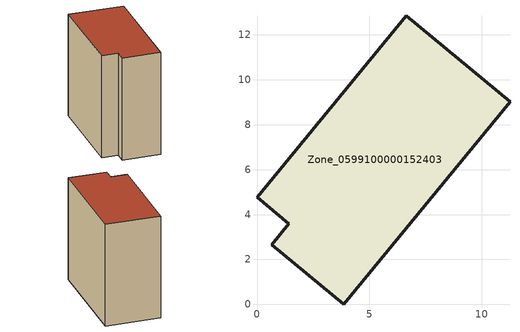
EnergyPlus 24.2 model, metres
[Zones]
Zone_0599100000152403
 floor ground (C_G): 0.65,2.66 1.41,3.59 0,4.77 6.65,12.86 11.27,9.03 3.86,0 z0
 wall outside (C_F): 1.41,3.59 0.65,2.66 3.86,0 11.27,9.03 6.65,12.86 0,4.77 1.41,3.59 z0:11.66
 roof outside (C_R): 6.65,12.86 0,4.77 1.41,3.59 0.65,2.66 3.86,0 11.27,9.03 z11.66
[BUILDING]
Pand.0599100000152403: North Axis=0; Terrain=City; Loads Convergence Tolerance Value=0.04; Temperature Convergence Tolerance Value=0.4; Solar Distribution=FullExterior; Maximum Number of Warmup Days=25; Minimum Number of Warmup Days=1
[Site:Location]
Rotterdam.The.Hague.AP_ZH_NLD Design_Conditions: Latitude=51.96; Longitude=4.45; Time Zone=1; Elevation=-4.5
[SITE:GROUNDTEMPERATURE:BUILDINGSURFACE]
18, 18, 18, 18, 18, 18, 18, 18, 18, 18, 18, 18
[MATERIAL] Thermal Absorptance=0.9; Solar Absorptance=0.7; Visible Absorptance=0.7
Name | Roughness | Thickness | Conductivity | Density | Specific Heat
G.TI.1946 | MediumSmooth | 0.15 | 1 | 540 | 1210
F.TI.1946 | Rough | 0.3 | 0.857143 | 1920 | 840
R.TI.1946 | MediumRough | 0.2 | 0.1 | 1500 | 1000
[CONSTRUCTION]
C_G: G.TI.1946
C_F: F.TI.1946
C_R: R.TI.1946
[ZONE]
Zone_0599100000152403: Type=1; Multiplier=1; Ceiling Height=Autocalculate; Volume=Autocalculate; Floor Area=autocalculate; Part of Total Floor Area=Yes
[ZONEINFILTRATION:DESIGNFLOWRATE]
Infil_Zone_0599100000152403: Zone or ZoneList or Space or SpaceList=Zone_0599100000152403; Schedule=AlwaysOn; Design Flow Rate Calculation Method=Flow/Area; Flow Rate per Floor Area=0.003; Constant Term Coefficient=1; Temperature Term Coefficient=0; Velocity Term Coefficient=0; Velocity Squared Term Coefficient=0
[HVACTEMPLATE:ZONE:IDEALLOADSAIRSYSTEM]
Zone_0599100000152403: Maximum Heating Supply Air Temperature=50; Minimum Cooling Supply Air Temperature=13; Maximum Heating Supply Air Humidity Ratio=0.0156; Minimum Cooling Supply Air Humidity Ratio=0.0077; Heating Limit=NoLimit; Cooling Limit=NoLimit; Dehumidification Control Type=ConstantSensibleHeatRatio; Cooling Sensible Heat Ratio=0.7; Dehumidification Setpoint=60; Humidification Control Type=None; Humidification Setpoint=30; Outdoor Air Method=None; Outdoor Air Flow Rate per Person=0.00944; Outdoor Air Flow Rate per Zone Floor Area=0; Outdoor Air Flow Rate per Zone=0; Demand Controlled Ventilation Type=None; Outdoor Air Economizer Type=NoEconomizer; Heat Recovery Type=None; Sensible Heat Recovery Effectiveness=0.7; Latent Heat Recovery Effectiveness=0.65
[ZONECONTROL:THERMOSTAT]
ThermostatControl_Zone_0599100000152403: Zone or ZoneList=Zone_0599100000152403; Control Type Schedule=DualSetpointControlType; Control 1=Thermostat_Zone_0599100000152403; Temperature Difference Between Cutout And Setpoint=0
[THERMOSTATSETPOINT:DUALSETPOINT]
Thermostat_Zone_0599100000152403: Heating Setpoint Temperature Schedule=HeatingSetpoint_Zone_0599100000152403; Cooling Setpoint Temperature Schedule=CoolingSetpoint_Zone_0599100000152403
[SCHEDULE:COMPACT]
HeatingSetpoint_Zone_0599100000152403: Through: 12/31, For: AllDays, Until: 24:00, 21
CoolingSetpoint_Zone_0599100000152403: Through: 12/31, For: AllDays, Until: 24:00, 24
DualSetpointControlType: Through: 12/31, For: AllDays, Until: 24:00, 4
AlwaysOn: Through: 12/31, For: AllDays, Until: 24:00, 1
